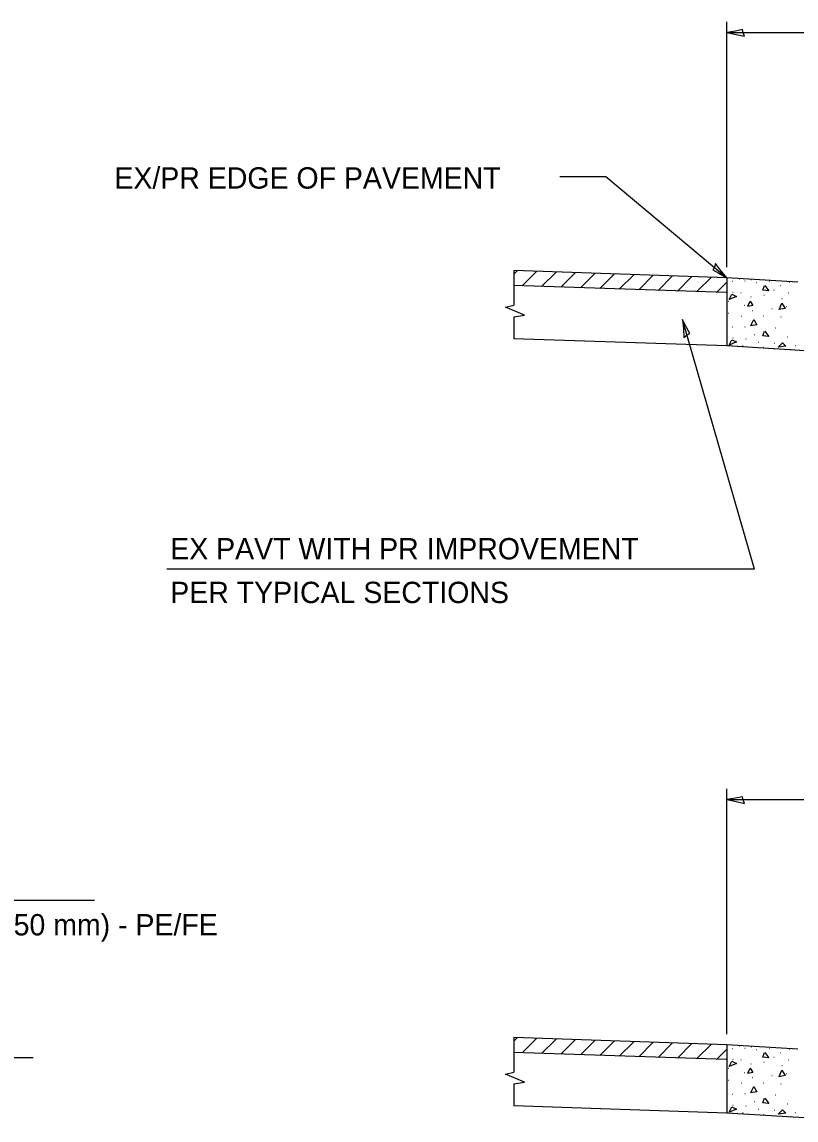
# Model space of a CAD drawing. Extents: x 663632 to 665672, y 1178627 to 1179067.
# Drawn here: x 664002.4 to 664089.7, y 1178743.9 to 1178867.6 of the extents above; entities that cross this region are included whole.
import ezdxf

# ---------------------------------------------------------------- set-up
doc = ezdxf.new("R2010")
doc.units = 0
for name, color, linetype in [('Design_PR_EOP', 7, 'Continuous'), ('Design_PR_Face of Curb line', 7, 'Continuous'), ('Design_PR_Guardrail', 7, 'Continuous'), ('Design_PR_Roadway Notes', 7, 'Continuous')]:
    doc.layers.add(name, color=color, linetype=linetype)

msp = doc.modelspace()

# ---------------------------------------------------------------- linework, layer by layer
at = {"layer": 'Design_PR_EOP'}
for p, q in [((664081.86, 1178838.78), (664057.86, 1178839.58)), ((664057.86, 1178839.58), (664057.86, 1178835.69)), ((664081.86, 1178838.78), (664081.86, 1178831.09)), ((664081.81, 1178837.1), (664057.86, 1178837.9)), ((664057.86, 1178834.36), (664057.86, 1178831.89)), ((664081.86, 1178831.09), (664057.86, 1178831.89)), ((664081.86, 1178752.41), (664057.86, 1178753.21)), ((664057.86, 1178753.21), (664057.86, 1178749.32)), ((664081.86, 1178752.41), (664081.86, 1178744.72)), ((664081.81, 1178750.73), (664057.86, 1178751.53)), ((664057.86, 1178747.99), (664057.86, 1178745.52)), ((664081.86, 1178744.72), (664057.86, 1178745.52))]:
    msp.add_line(p, q, dxfattribs=at)
for points in [[(664057.86, 1178839.19), (664058.24, 1178839.56)], [(664058.81, 1178837.86), (664060.43, 1178839.49)], [(664060.99, 1178837.79), (664062.62, 1178839.42)], [(664063.18, 1178837.72), (664064.81, 1178839.35)], [(664065.37, 1178837.65), (664067, 1178839.27)], [(664067.56, 1178837.58), (664069.18, 1178839.19)], [(664069.75, 1178837.5), (664071.37, 1178839.12)], [(664071.94, 1178837.42), (664073.56, 1178839.05)], [(664074.13, 1178837.35), (664075.75, 1178838.98)], [(664076.32, 1178837.28), (664077.94, 1178838.9)], [(664078.5, 1178837.21), (664080.13, 1178838.83)], [(664080.69, 1178837.13), (664081.85, 1178838.28)], [(664057.86, 1178834.36), (664059.08, 1178834.55), (664056.93, 1178835.46), (664057.86, 1178835.69)], [(664057.86, 1178752.82), (664058.24, 1178753.19)], [(664058.81, 1178751.49), (664060.43, 1178753.12)], [(664060.99, 1178751.42), (664062.62, 1178753.05)], [(664063.18, 1178751.35), (664064.81, 1178752.98)], [(664065.37, 1178751.28), (664067, 1178752.9)], [(664067.56, 1178751.21), (664069.18, 1178752.82)], [(664069.75, 1178751.13), (664071.37, 1178752.75)], [(664071.94, 1178751.05), (664073.56, 1178752.68)], [(664074.13, 1178750.98), (664075.75, 1178752.61)], [(664076.32, 1178750.91), (664077.94, 1178752.54)], [(664078.5, 1178750.84), (664080.13, 1178752.46)], [(664080.69, 1178750.76), (664081.85, 1178751.91)], [(664057.86, 1178747.99), (664059.08, 1178748.18), (664056.93, 1178749.09), (664057.86, 1178749.32)]]:
    msp.add_lwpolyline(points, dxfattribs=at)
at = {"layer": 'Design_PR_Face of Curb line'}
for p, q in [((664089.86, 1178838.28), (664081.86, 1178838.78)), ((664094.66, 1178830.3), (664081.86, 1178831.09)), ((664089.86, 1178751.91), (664081.86, 1178752.41)), ((664094.66, 1178743.93), (664081.86, 1178744.72))]:
    msp.add_line(p, q, dxfattribs=at)
at = {"layer": 'Design_PR_Guardrail'}
for p, q in [((664083.29, 1178838.66), (664083.33, 1178838.66)), ((664084.63, 1178838.56), (664084.67, 1178838.56)), ((664082.51, 1178838.37), (664082.55, 1178838.37)), ((664083.88, 1178838.41), (664083.92, 1178838.41)), ((664085.22, 1178838.23), (664085.26, 1178838.23)), ((664086.64, 1178838.37), (664086.68, 1178838.37)), ((664087.18, 1178837.38), (664087.22, 1178837.38)), ((664087.91, 1178837.89), (664087.95, 1178837.89)), ((664088.9, 1178838.27), (664088.94, 1178838.27)), ((664081.88, 1178837.15), (664081.92, 1178837.15)), ((664082.03, 1178836.14), (664082.07, 1178836.14)), ((664082.54, 1178837.14), (664082.58, 1178837.14)), ((664083.44, 1178837.06), (664083.48, 1178837.06)), ((664084.57, 1178836.62), (664084.61, 1178836.62)), ((664086.05, 1178836.82), (664086.09, 1178836.82)), ((664088.05, 1178836.43), (664088.1, 1178836.43)), ((664088.81, 1178837.06), (664088.85, 1178837.06)), ((664082, 1178834.78), (664082.04, 1178834.78)), ((664083.84, 1178835.67), (664083.88, 1178835.67)), ((664084.77, 1178835.09), (664084.81, 1178835.09)), ((664086.94, 1178835.31), (664086.97, 1178835.31)), ((664088.55, 1178835.55), (664088.59, 1178835.55)), ((664081.88, 1178834.07), (664081.92, 1178834.07)), ((664083.47, 1178834.46), (664083.51, 1178834.46)), ((664086, 1178834.48), (664086.05, 1178834.48)), ((664087.96, 1178834.38), (664088, 1178834.38)), ((664082.51, 1178833.23), (664082.55, 1178833.23)), ((664083.88, 1178833.26), (664083.92, 1178833.26)), ((664084.63, 1178833.42), (664084.67, 1178833.42)), ((664084.94, 1178832.37), (664084.98, 1178832.37)), ((664087.35, 1178833.15), (664087.39, 1178833.15)), ((664081.88, 1178832.01), (664081.92, 1178832.01)), ((664082.54, 1178831.99), (664082.58, 1178831.99)), ((664083.65, 1178831.1), (664083.69, 1178831.1)), ((664084.01, 1178831.9), (664084.05, 1178831.9)), ((664085.39, 1178831.51), (664085.43, 1178831.51)), ((664087.25, 1178831.41), (664087.29, 1178831.41)), ((664088.69, 1178832.11), (664088.73, 1178832.11)), ((664089.61, 1178831.13), (664089.65, 1178831.13)), ((664085.97, 1178830.94), (664086.01, 1178830.94)), ((664087.21, 1178830.77), (664087.25, 1178830.77)), ((664089.05, 1178830.68), (664089.08, 1178830.68)), ((664082.51, 1178752), (664082.55, 1178752)), ((664083.29, 1178752.3), (664083.33, 1178752.3)), ((664083.88, 1178752.04), (664083.92, 1178752.04)), ((664084.63, 1178752.19), (664084.67, 1178752.19)), ((664086.64, 1178752), (664086.68, 1178752)), ((664081.88, 1178750.78), (664081.92, 1178750.78)), ((664082.54, 1178750.77), (664082.58, 1178750.77)), ((664085.22, 1178751.86), (664085.26, 1178751.86)), ((664087.18, 1178751.01), (664087.22, 1178751.01)), ((664087.91, 1178751.52), (664087.95, 1178751.52)), ((664088.9, 1178751.9), (664088.94, 1178751.9)), ((664082.03, 1178749.77), (664082.07, 1178749.77)), ((664083.44, 1178750.7), (664083.48, 1178750.7)), ((664084.57, 1178750.25), (664084.61, 1178750.25)), ((664086.05, 1178750.45), (664086.09, 1178750.45)), ((664088.05, 1178750.06), (664088.1, 1178750.06)), ((664088.81, 1178750.69), (664088.85, 1178750.69)), ((664082, 1178748.42), (664082.04, 1178748.42)), ((664083.84, 1178749.3), (664083.88, 1178749.3)), ((664084.77, 1178748.72), (664084.81, 1178748.72)), ((664086.94, 1178748.94), (664086.97, 1178748.94)), ((664088.55, 1178749.18), (664088.59, 1178749.18)), ((664081.88, 1178747.7), (664081.92, 1178747.7)), ((664083.47, 1178748.1), (664083.51, 1178748.1)), ((664084.63, 1178747.05), (664084.67, 1178747.05)), ((664086, 1178748.11), (664086.05, 1178748.11)), ((664087.96, 1178748.02), (664088, 1178748.02)), ((664082.51, 1178746.86), (664082.55, 1178746.86)), ((664083.88, 1178746.9), (664083.92, 1178746.9)), ((664084.94, 1178746), (664084.98, 1178746)), ((664087.35, 1178746.78), (664087.39, 1178746.78)), ((664081.88, 1178745.64), (664081.92, 1178745.64)), ((664082.54, 1178745.62), (664082.58, 1178745.62)), ((664083.65, 1178744.73), (664083.69, 1178744.73)), ((664084.01, 1178745.53), (664084.05, 1178745.53)), ((664085.39, 1178745.14), (664085.43, 1178745.14)), ((664085.97, 1178744.57), (664086.01, 1178744.57)), ((664087.25, 1178745.04), (664087.29, 1178745.04)), ((664088.69, 1178745.74), (664088.73, 1178745.74)), ((664089.61, 1178744.76), (664089.65, 1178744.76)), ((664087.21, 1178744.4), (664087.25, 1178744.4)), ((664089.05, 1178744.31), (664089.08, 1178744.31))]:
    msp.add_line(p, q, dxfattribs=at)
for points in [[(664086.14, 1178837.89), (664086.61, 1178837.31), (664085.92, 1178837.37), (664086.1, 1178837.9)], [(664082.14, 1178836.34), (664082.44, 1178836.94), (664082.96, 1178836.68), (664082.14, 1178836.33)], [(664084.22, 1178835.57), (664084.51, 1178836.15), (664084.8, 1178835.66), (664084.22, 1178835.55)], [(664087.76, 1178835.21), (664088.08, 1178835.9), (664088.44, 1178835.3), (664087.72, 1178835.18)], [(664084.58, 1178833.39), (664084.9, 1178834.08), (664085.26, 1178833.48), (664084.54, 1178833.36)], [(664086.14, 1178832.75), (664086.61, 1178832.17), (664085.92, 1178832.23), (664086.1, 1178832.75)], [(664082.14, 1178831.2), (664082.44, 1178831.79), (664082.96, 1178831.54), (664082.14, 1178831.18)], [(664087.65, 1178830.97), (664088.13, 1178831.45), (664088.53, 1178831.08), (664087.65, 1178830.95)], [(664086.14, 1178751.52), (664086.61, 1178750.94), (664085.92, 1178751), (664086.1, 1178751.53)], [(664082.14, 1178749.97), (664082.44, 1178750.57), (664082.96, 1178750.31), (664082.14, 1178749.96)], [(664084.22, 1178749.2), (664084.51, 1178749.78), (664084.8, 1178749.29), (664084.22, 1178749.18)], [(664087.76, 1178748.84), (664088.08, 1178749.53), (664088.44, 1178748.93), (664087.72, 1178748.81)], [(664084.58, 1178747.02), (664084.9, 1178747.71), (664085.26, 1178747.11), (664084.54, 1178746.99)], [(664086.14, 1178746.38), (664086.61, 1178745.8), (664085.92, 1178745.86), (664086.1, 1178746.38)], [(664082.14, 1178744.83), (664082.44, 1178745.43), (664082.96, 1178745.17), (664082.14, 1178744.82)], [(664087.65, 1178744.6), (664088.13, 1178745.08), (664088.53, 1178744.71), (664087.65, 1178744.58)]]:
    msp.add_lwpolyline(points, dxfattribs=at)
at = {"layer": 'Design_PR_Roadway Notes'}
for p, q in [((664081.86, 1178839.98), (664081.86, 1178867.58)), ((664081.86, 1178866.37), (664165.98, 1178866.37)), ((664063.06, 1178850.16), (664068.25, 1178850.16)), ((664068.25, 1178850.16), (664081.86, 1178838.78)), ((664085, 1178805.95), (664076.87, 1178834.09)), ((664085, 1178805.95), (664018.77, 1178805.95)), ((664081.86, 1178753.61), (664081.86, 1178781.21)), ((664081.86, 1178780.01), (664216.61, 1178780.01)), ((663930.56, 1178768.69), (664010.61, 1178768.69)), ((663930.56, 1178750.99), (664003.72, 1178750.99))]:
    msp.add_line(p, q, dxfattribs=at)
for points in [[(664083.86, 1178865.96), (664083.7, 1178866.34), (664083.64, 1178866.71), (664082.86, 1178866.55), (664081.86, 1178866.38), (664082.93, 1178866.18)], [(664080.6, 1178840.38), (664080.47, 1178839.98), (664080.29, 1178839.66), (664080.98, 1178839.29), (664081.86, 1178838.78), (664081.17, 1178839.61)], [(664077.02, 1178832.05), (664077.35, 1178832.32), (664077.68, 1178832.48), (664077.31, 1178833.18), (664076.87, 1178834.09), (664076.98, 1178833.01)], [(664083.86, 1178779.59), (664083.7, 1178779.97), (664083.64, 1178780.34), (664082.86, 1178780.18), (664081.86, 1178780.01), (664082.93, 1178779.81)]]:
    msp.add_lwpolyline(points, close=True, dxfattribs=at)

# ---------------------------------------------------------------- texts
for s, p in [('EX/PR EDGE OF PAVEMENT', (664012.86, 1178848.81)), ('EX PAVT WITH PR IMPROVEMENT', (664019.15, 1178807.06)), ('PER TYPICAL SECTIONS', (664019.15, 1178802.14)), ('PR AGGREGATE BASE COURSE, TYPE B 6" (150 mm) - PE/FE', (663930.99, 1178764.72))]:
    msp.add_text(s, height=2.4, dxfattribs=at).set_placement(p)

doc.saveas('drawing.dxf')
